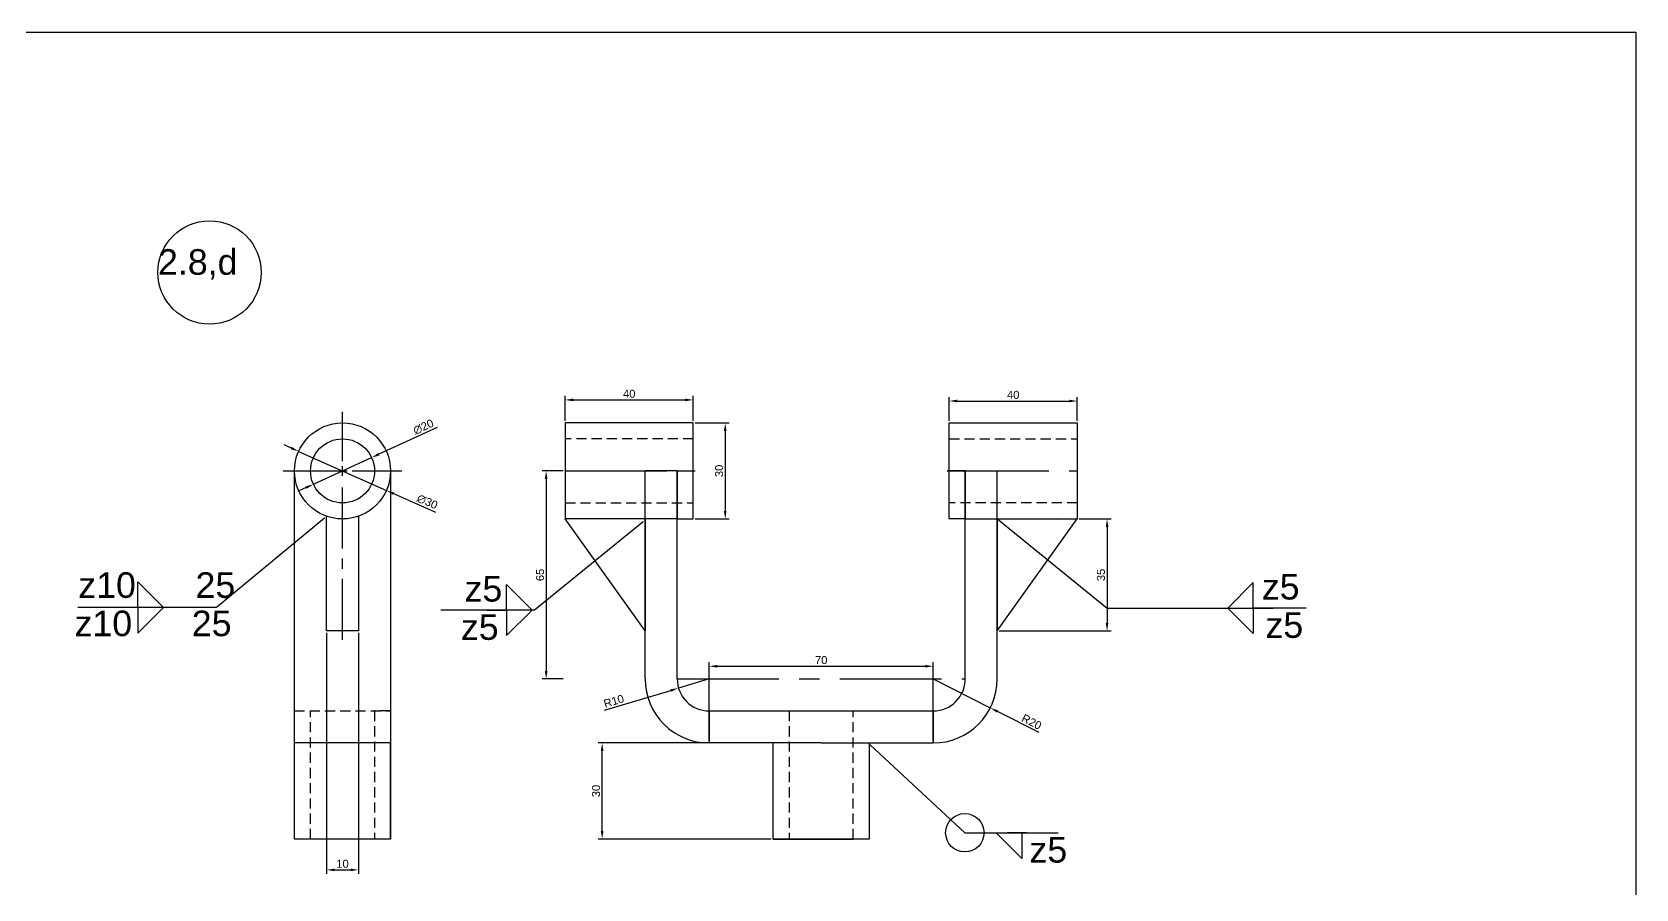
# Model space of a CAD drawing. Header units: millimetres. Extents: x 3067 to 6578, y 1382 to 1935.
# Drawn here: x 3568 to 4070, y 1667 to 1935 of the extents above; entities that cross this region are included whole.
import ezdxf
from ezdxf import colors
from ezdxf.entities.mleader import LeaderData, LeaderLine
from ezdxf.math import Vec2, Vec3

# ---------------------------------------------------------------- set-up
doc = ezdxf.new("R2010")
doc.units = ezdxf.units.MM
for name, pattern in [('CENTER', [50.8, 31.75, -6.35, 6.35, -6.35]), ('CENTER2', [28.575, 19.05, -3.175, 3.175, -3.175]), ('HIDDEN', [9.525, 6.35, -3.175])]:
    doc.linetypes.add(name, pattern=pattern)
doc.styles.get("Standard").update_dxf_attribs({"font": 'arial.ttf'})
doc.dimstyles.new('chella', dxfattribs={"dimtxt": 2.5, "dimasz": 2.5, "dimexe": 1.25, "dimexo": 0.625, "dimtad": 1, "dimdec": 0, "dimtxsty": 'Standard', "dimcen": 2.5, "dimclrd": 3, "dimclre": 3, "dimclrt": 4, "dimadec": 0, "dimazin": 0, "dimtfac": 1, "dimtdec": 0, "dimtmove": 0, "dimatfit": 3, "dimfxl": 1, "dimarcsym": 0})

# ---------------------------------------------------------------- blocks, each defined once
blk = doc.blocks.new('*D124')
at = {"color": 3, "lineweight": -2, "transparency": 16777216}
for p, q in [((3649.44, 1805.05), (3647.16, 1806.07)), ((3651.73, 1804.04), (3679.13, 1791.84)), ((3694.58, 1784.96), (3681.42, 1790.82))]:
    blk.add_line(p, q, dxfattribs=at)
at = {"color": 3, "transparency": 16777216}
for points in [[(3649.61, 1805.43), (3649.27, 1804.67), (3651.73, 1804.04)], [(3681.59, 1791.2), (3681.25, 1790.44), (3679.13, 1791.84)]]:
    blk.add_solid(points, dxfattribs=at)
at = {"layer": 'Defpoints', "color": 0, "transparency": 16777216}
for p in [(3651.73, 1804.04), (3679.13, 1791.84)]:
    blk.add_point(p, dxfattribs=at)
at = {"color": 4, "transparency": 16777216, "insert": (3691.94, 1788.3), "char_height": 2.5, "attachment_point": 5, "rotation": 336.0075}
blk.add_mtext('∅30', dxfattribs=at)
blk = doc.blocks.new('*D125')
at = {"color": 3, "lineweight": -2, "transparency": 16777216}
for p, q in [((3694.97, 1811.46), (3676.8, 1803.14)), ((3656.34, 1793.77), (3674.52, 1802.1)), ((3654.07, 1792.73), (3651.79, 1791.69))]:
    blk.add_line(p, q, dxfattribs=at)
at = {"color": 3, "transparency": 16777216}
for points in [[(3676.62, 1803.52), (3676.97, 1802.76), (3674.52, 1802.1)], [(3653.89, 1793.11), (3654.24, 1792.36), (3656.34, 1793.77)]]:
    blk.add_solid(points, dxfattribs=at)
at = {"layer": 'Defpoints', "color": 0, "transparency": 16777216}
for p in [(3674.52, 1802.1), (3656.34, 1793.77)]:
    blk.add_point(p, dxfattribs=at)
at = {"color": 4, "transparency": 16777216, "insert": (3690.72, 1811.68), "char_height": 2.5, "attachment_point": 5, "rotation": 24.6016}
blk.add_mtext('∅20', dxfattribs=at)
blk = doc.blocks.new('*D126')
at = {"color": 3, "lineweight": -2, "transparency": 16777216}
for p, q in [((3660.43, 1747.31), (3660.43, 1672.05)), ((3670.43, 1747.31), (3670.43, 1672.05)), ((3662.93, 1673.3), (3667.93, 1673.3))]:
    blk.add_line(p, q, dxfattribs=at)
at = {"color": 3, "transparency": 16777216}
for points in [[(3662.93, 1673.71), (3662.93, 1672.88), (3660.43, 1673.3)], [(3667.93, 1673.71), (3667.93, 1672.88), (3670.43, 1673.3)]]:
    blk.add_solid(points, dxfattribs=at)
at = {"layer": 'Defpoints', "color": 0, "transparency": 16777216}
for p in [(3660.43, 1747.94), (3670.43, 1747.94), (3670.43, 1673.3)]:
    blk.add_point(p, dxfattribs=at)
at = {"color": 4, "transparency": 16777216, "insert": (3665.43, 1675.2), "char_height": 2.5, "attachment_point": 5}
blk.add_mtext('10', dxfattribs=at)
blk = doc.blocks.new('*D127')
at = {"color": 3, "lineweight": -2, "transparency": 16777216}
for p, q in [((3735.02, 1813.56), (3735.02, 1821.37)), ((3737.52, 1820.12), (3772.52, 1820.12)), ((3775.02, 1813.56), (3775.02, 1821.37))]:
    blk.add_line(p, q, dxfattribs=at)
at = {"color": 3, "transparency": 16777216}
for points in [[(3737.52, 1820.54), (3737.52, 1819.7), (3735.02, 1820.12)], [(3772.52, 1820.54), (3772.52, 1819.7), (3775.02, 1820.12)]]:
    blk.add_solid(points, dxfattribs=at)
at = {"layer": 'Defpoints', "color": 0, "transparency": 16777216}
for p in [(3775.02, 1820.12), (3735.02, 1812.94), (3775.02, 1812.94)]:
    blk.add_point(p, dxfattribs=at)
at = {"color": 4, "transparency": 16777216, "insert": (3755.02, 1822.02), "char_height": 2.5, "attachment_point": 5}
blk.add_mtext('40', dxfattribs=at)
blk = doc.blocks.new('*D128')
at = {"color": 3, "lineweight": -2, "transparency": 16777216}
for p, q in [((3855.02, 1813.56), (3855.02, 1821.02)), ((3857.52, 1819.77), (3892.52, 1819.77)), ((3895.02, 1813.56), (3895.02, 1821.02))]:
    blk.add_line(p, q, dxfattribs=at)
at = {"color": 3, "transparency": 16777216}
for points in [[(3857.52, 1820.19), (3857.52, 1819.35), (3855.02, 1819.77)], [(3892.52, 1820.19), (3892.52, 1819.35), (3895.02, 1819.77)]]:
    blk.add_solid(points, dxfattribs=at)
at = {"layer": 'Defpoints', "color": 0, "transparency": 16777216}
for p in [(3895.02, 1819.77), (3855.02, 1812.94), (3895.02, 1812.94)]:
    blk.add_point(p, dxfattribs=at)
at = {"color": 4, "transparency": 16777216, "insert": (3875.02, 1821.67), "char_height": 2.5, "attachment_point": 5}
blk.add_mtext('40', dxfattribs=at)
blk = doc.blocks.new('*D129')
at = {"color": 3, "lineweight": -2, "transparency": 16777216}
for p, q in [((3775.64, 1812.94), (3786.28, 1812.94)), ((3785.03, 1810.44), (3785.03, 1785.44)), ((3775.64, 1782.94), (3786.28, 1782.94))]:
    blk.add_line(p, q, dxfattribs=at)
at = {"color": 3, "transparency": 16777216}
for points in [[(3784.61, 1810.44), (3785.44, 1810.44), (3785.03, 1812.94)], [(3784.61, 1785.44), (3785.44, 1785.44), (3785.03, 1782.94)]]:
    blk.add_solid(points, dxfattribs=at)
at = {"layer": 'Defpoints', "color": 0, "transparency": 16777216}
for p in [(3775.02, 1812.94), (3775.02, 1782.94), (3785.03, 1782.94)]:
    blk.add_point(p, dxfattribs=at)
at = {"color": 4, "transparency": 16777216, "insert": (3783.12, 1797.94), "char_height": 2.5, "attachment_point": 5, "rotation": 90}
blk.add_mtext('30', dxfattribs=at)
blk = doc.blocks.new('*D130')
at = {"color": 3, "lineweight": -2, "transparency": 16777216}
for p, q in [((3734.39, 1797.94), (3727.82, 1797.94)), ((3729.07, 1795.44), (3729.07, 1735.44)), ((3734.39, 1732.94), (3727.82, 1732.94))]:
    blk.add_line(p, q, dxfattribs=at)
at = {"color": 3, "transparency": 16777216}
for points in [[(3728.65, 1795.44), (3729.49, 1795.44), (3729.07, 1797.94)], [(3728.65, 1735.44), (3729.49, 1735.44), (3729.07, 1732.94)]]:
    blk.add_solid(points, dxfattribs=at)
at = {"layer": 'Defpoints', "color": 0, "transparency": 16777216}
for p in [(3735.02, 1797.94), (3729.07, 1732.94), (3735.02, 1732.94)]:
    blk.add_point(p, dxfattribs=at)
at = {"color": 4, "transparency": 16777216, "insert": (3727.17, 1765.44), "char_height": 2.5, "attachment_point": 5, "rotation": 90}
blk.add_mtext('65', dxfattribs=at)
blk = doc.blocks.new('*D131')
at = {"color": 3, "lineweight": -2, "transparency": 16777216}
for p, q in [((3799.39, 1712.94), (3745.32, 1712.94)), ((3746.57, 1685.44), (3746.57, 1710.44)), ((3799.39, 1682.94), (3745.32, 1682.94))]:
    blk.add_line(p, q, dxfattribs=at)
at = {"color": 3, "transparency": 16777216}
for points in [[(3746.15, 1710.44), (3746.99, 1710.44), (3746.57, 1712.94)], [(3746.15, 1685.44), (3746.99, 1685.44), (3746.57, 1682.94)]]:
    blk.add_solid(points, dxfattribs=at)
at = {"layer": 'Defpoints', "color": 0, "transparency": 16777216}
for p in [(3746.57, 1712.94), (3800.02, 1712.94), (3800.02, 1682.94)]:
    blk.add_point(p, dxfattribs=at)
at = {"color": 4, "transparency": 16777216, "insert": (3744.67, 1697.94), "char_height": 2.5, "attachment_point": 5, "rotation": 90}
blk.add_mtext('30', dxfattribs=at)
blk = doc.blocks.new('*D132')
at = {"color": 3, "lineweight": -2, "transparency": 16777216}
for p, q in [((3895.64, 1782.94), (3905.6, 1782.94)), ((3904.35, 1780.44), (3904.35, 1750.44)), ((3870.64, 1747.94), (3905.6, 1747.94))]:
    blk.add_line(p, q, dxfattribs=at)
at = {"color": 3, "transparency": 16777216}
for points in [[(3903.94, 1780.44), (3904.77, 1780.44), (3904.35, 1782.94)], [(3903.94, 1750.44), (3904.77, 1750.44), (3904.35, 1747.94)]]:
    blk.add_solid(points, dxfattribs=at)
at = {"layer": 'Defpoints', "color": 0, "transparency": 16777216}
for p in [(3895.02, 1782.94), (3870.02, 1747.94), (3904.35, 1747.94)]:
    blk.add_point(p, dxfattribs=at)
at = {"color": 4, "transparency": 16777216, "insert": (3902.45, 1765.44), "char_height": 2.5, "attachment_point": 5, "rotation": 90}
blk.add_mtext('35', dxfattribs=at)
blk = doc.blocks.new('*D133')
at = {"color": 3, "lineweight": -2, "transparency": 16777216}
for p, q in [((3780.02, 1713.56), (3780.02, 1738.17)), ((3782.52, 1736.92), (3847.52, 1736.92)), ((3850.02, 1713.56), (3850.02, 1738.17))]:
    blk.add_line(p, q, dxfattribs=at)
at = {"color": 3, "transparency": 16777216}
for points in [[(3782.52, 1737.34), (3782.52, 1736.5), (3780.02, 1736.92)], [(3847.52, 1737.34), (3847.52, 1736.5), (3850.02, 1736.92)]]:
    blk.add_solid(points, dxfattribs=at)
at = {"layer": 'Defpoints', "color": 0, "transparency": 16777216}
for p in [(3850.02, 1736.92), (3780.02, 1712.94), (3850.02, 1712.94)]:
    blk.add_point(p, dxfattribs=at)
at = {"color": 4, "transparency": 16777216, "insert": (3815.02, 1738.82), "char_height": 2.5, "attachment_point": 5}
blk.add_mtext('70', dxfattribs=at)
blk = doc.blocks.new('*D134')
at = {"color": 3, "lineweight": -2, "transparency": 16777216}
for p, q in [((3850.02, 1732.94), (3867.86, 1723.91)), ((3883.13, 1716.19), (3870.09, 1722.78))]:
    blk.add_line(p, q, dxfattribs=at)
at = {"color": 3, "transparency": 16777216}
blk.add_solid([(3870.28, 1723.16), (3869.91, 1722.41), (3867.86, 1723.91)], dxfattribs=at)
at = {"layer": 'Defpoints', "color": 0, "transparency": 16777216}
for p in [(3850.02, 1732.94), (3867.86, 1723.91)]:
    blk.add_point(p, dxfattribs=at)
at = {"color": 4, "transparency": 16777216, "insert": (3880.77, 1719.52), "char_height": 2.5, "attachment_point": 5, "rotation": 333.1757}
blk.add_mtext('R20', dxfattribs=at)
blk = doc.blocks.new('*D135')
at = {"color": 3, "lineweight": -2, "transparency": 16777216}
for p, q in [((3747.3, 1723.16), (3768.04, 1729.36)), ((3780.02, 1732.94), (3770.43, 1730.07))]:
    blk.add_line(p, q, dxfattribs=at)
at = {"color": 3, "transparency": 16777216}
blk.add_solid([(3767.92, 1729.76), (3768.16, 1728.96), (3770.43, 1730.07)], dxfattribs=at)
at = {"layer": 'Defpoints', "color": 0, "transparency": 16777216}
for p in [(3770.43, 1730.07), (3780.02, 1732.94)]:
    blk.add_point(p, dxfattribs=at)
at = {"color": 4, "transparency": 16777216, "insert": (3750.21, 1726.01), "char_height": 2.5, "attachment_point": 5, "rotation": 16.6425}
blk.add_mtext('R10', dxfattribs=at)
blk = doc.blocks.new('*U180')
at = {"color": 0, "linetype": 'CENTER2', "transparency": 16777216}
for p, q in [((0, 3), (0, 18.5)), ((-18.5, 0), (-3, 0)), ((3, 0), (18.5, 0)), ((0, -52.8), (0, -3))]:
    blk.add_line(p, q, dxfattribs=at)
at = {"color": 0, "linetype": 'Continuous', "transparency": 16777216}
for p, q in [((-1.5, 0), (1.5, 0)), ((0, -1.5), (0, 1.5))]:
    blk.add_line(p, q, dxfattribs=at)

msp = doc.modelspace()

# ---------------------------------------------------------------- linework, layer by layer
at = {"color": 4, "ltscale": 0.5}
for p, q in [((3775.02, 1812.94), (3735.02, 1812.94)), ((3735.02, 1812.94), (3735.02, 1782.94)), ((3775.02, 1782.94), (3775.02, 1812.94)), ((3855.02, 1782.94), (3855.02, 1812.94)), ((3855.02, 1812.94), (3895.02, 1812.94)), ((3895.02, 1812.94), (3895.02, 1782.94)), ((3735.02, 1807.94), (3735.02, 1787.94)), ((3775.02, 1797.94), (3775.02, 1807.94)), ((3855.02, 1797.94), (3855.02, 1807.94)), ((3895.02, 1807.94), (3895.02, 1787.94)), ((3760.02, 1732.94), (3760.02, 1797.94)), ((3770.02, 1797.94), (3760.02, 1797.94)), ((3770.02, 1732.94), (3770.02, 1797.94)), ((3770.02, 1797.94), (3770.02, 1782.94)), ((3770.02, 1797.94), (3775.62, 1797.94)), ((3860.02, 1797.94), (3854.41, 1797.94)), ((3860.02, 1732.94), (3860.02, 1797.94)), ((3860.02, 1797.94), (3860.02, 1782.94)), ((3860.02, 1797.94), (3870.02, 1797.94)), ((3870.02, 1732.94), (3870.02, 1797.94)), ((3770.02, 1782.94), (3735.02, 1782.94)), ((3760.02, 1747.94), (3735.02, 1782.94)), ((3760.02, 1782.94), (3760.02, 1747.94)), ((3770.02, 1782.94), (3775.02, 1782.94)), ((3860.02, 1782.94), (3855.02, 1782.94)), ((3860.02, 1782.94), (3895.02, 1782.94)), ((3870.02, 1782.94), (3870.02, 1747.94)), ((3870.02, 1747.94), (3895.02, 1782.94)), ((3889.6, 1782.74), (3888.57, 1783.01)), ((3601.52, 1755.25), (3601.52, 1763.25)), ((3601.52, 1763.25), (3609.52, 1755.25)), ((3716.67, 1754.48), (3716.67, 1762.48)), ((3716.67, 1762.48), (3724.67, 1754.48)), ((3950.06, 1763.11), (3942.06, 1755.11)), ((3950.06, 1755.11), (3950.06, 1763.11)), ((3950.06, 1755.11), (3950.06, 1763.11)), ((3601.52, 1755.25), (3601.52, 1747.25)), ((3601.52, 1747.25), (3609.52, 1755.25)), ((3724.67, 1754.48), (3710.67, 1754.48)), ((3710.67, 1754.48), (3716.67, 1754.48)), ((3716.67, 1754.48), (3716.67, 1746.48)), ((3716.67, 1746.48), (3724.67, 1754.48)), ((3950.06, 1747.11), (3942.06, 1755.11)), ((3942.21, 1755.11), (3956.21, 1755.11)), ((3950.06, 1755.11), (3950.06, 1747.11)), ((3950.06, 1755.11), (3950.06, 1747.11)), ((3966.62, 1755.11), (3950.21, 1755.11)), ((3780.02, 1722.94), (3850.02, 1722.94)), ((3815.02, 1712.94), (3780.02, 1712.94)), ((3800.02, 1682.94), (3800.02, 1712.94)), ((3815.02, 1712.94), (3850.02, 1712.94)), ((3830.02, 1712.94), (3830.02, 1682.94)), ((3865.13, 1684.89), (3879.13, 1684.89)), ((3877.69, 1676.89), (3869.69, 1684.89)), ((3879.13, 1684.89), (3873.13, 1684.89)), ((3877.69, 1684.89), (3877.69, 1676.89)), ((3877.69, 1684.89), (3877.69, 1676.89)), ((3830.02, 1682.94), (3800.02, 1682.94)), ((3805.02, 1682.94), (3825.02, 1682.94))]:
    msp.add_line(p, q, dxfattribs=at)
at = {"color": 3, "linetype": 'HIDDEN', "ltscale": 0.5}
for p, q in [((3775.02, 1807.94), (3735.02, 1807.94)), ((3855.02, 1807.94), (3895.02, 1807.94)), ((3735.02, 1787.94), (3775.02, 1787.94)), ((3895.02, 1787.94), (3855.02, 1787.94)), ((3650.43, 1722.94), (3680.43, 1722.94)), ((3655.43, 1682.94), (3655.43, 1722.94)), ((3680.43, 1722.94), (3675.43, 1722.94)), ((3675.43, 1722.94), (3675.43, 1682.94)), ((3805.02, 1722.94), (3805.02, 1682.94)), ((3825.02, 1682.94), (3825.02, 1722.94))]:
    msp.add_line(p, q, dxfattribs=at)
at = {"color": 1, "linetype": 'CENTER', "ltscale": 0.5}
msp.add_line((3649.6, 1797.94), (3681.29, 1797.94), dxfattribs=at)
at = {"color": 4, "linetype": 'ByBlock', "ltscale": 0.5}
for p, q in [((3650.43, 1682.94), (3650.43, 1797.94)), ((3680.43, 1797.94), (3680.43, 1732.94)), ((3660.43, 1747.94), (3660.47, 1783.78)), ((3670.4, 1783.78), (3670.43, 1747.94)), ((3670.43, 1747.94), (3660.43, 1747.94)), ((3680.43, 1732.94), (3680.43, 1712.94)), ((3650.43, 1712.94), (3650.43, 1722.94)), ((3680.43, 1712.94), (3650.43, 1712.94)), ((3680.43, 1712.94), (3680.43, 1682.94)), ((3680.43, 1682.94), (3680.43, 1712.94)), ((3680.43, 1682.94), (3650.43, 1682.94)), ((3675.43, 1682.94), (3655.43, 1682.94)), ((3800.02, 1682.94), (3815.02, 1682.94))]:
    msp.add_line(p, q, dxfattribs=at)
at = {"color": 1, "linetype": 'CENTER'}
for p, q in [((3735.02, 1797.94), (3775.02, 1797.94)), ((3854.41, 1797.94), (3895.02, 1797.94)), ((3770.02, 1732.94), (3860.02, 1732.94)), ((3780.02, 1722.94), (3780.02, 1712.94)), ((3850.02, 1722.94), (3850.02, 1712.94))]:
    msp.add_line(p, q, dxfattribs=at)
at = {"color": 6}
msp.add_lwpolyline([(4069.62, 1382.17), (3067.22, 1382.17), (3067.22, 1935.03), (4069.62, 1935.03)], close=True, dxfattribs=at)
at = {"color": 4, "lineweight": 25}
msp.add_circle((3623.89, 1859.93), 16.14, dxfattribs=at)
at = {"color": 4, "linetype": 'ByBlock', "ltscale": 0.5}
for centre, radius in [((3665.43, 1797.94), 15), ((3665.43, 1797.94), 10), ((3859.91, 1684.89), 6)]:
    msp.add_circle(centre, radius, dxfattribs=at)
at = {"color": 4, "ltscale": 0.5}
for centre, radius, start, end in [((3780.02, 1732.94), 20, 180, 270), ((3780.02, 1732.94), 10, 180, 270), ((3850.02, 1732.94), 10, 270, 0), ((3850.02, 1732.94), 20, 270, 0)]:
    msp.add_arc(centre, radius, start, end, dxfattribs=at)
for points in [[(3657.16, 1782.95), (3659.36, 1780.91), (3660.25, 1783.54), (3657.16, 1782.95)], [(3756.77, 1781.81), (3758.97, 1779.77), (3759.86, 1782.4), (3756.77, 1781.81)], [(3873.05, 1782.44), (3870.85, 1780.4), (3869.96, 1783.03), (3873.05, 1782.44)], [(3833.03, 1712.22), (3830.83, 1710.18), (3829.94, 1712.81), (3833.03, 1712.22)]]:
    msp.add_solid(points, dxfattribs=at)

# ---------------------------------------------------------------- block references
at = {"color": 1, "linetype": 'CENTER2'}
msp.add_blockref('*U180', (3665.43, 1797.94), dxfattribs=at)

# ---------------------------------------------------------------- texts
at = {"color": 4, "linetype": 'ByBlock', "ltscale": 0.2}
msp.add_text('2.8,d', height=8, dxfattribs=at).set_placement((3607.77, 1859.21))
at = {"color": 4, "ltscale": 0.5}
for s, p in [('z10      25', (3582.85, 1758.27)), ('z5', (3703.56, 1757.12)), ('z5', (3952.71, 1757.76)), ('z10      25', (3581.68, 1746.31)), ('z', (3581.71, 1746.31)), ('z5', (3702.42, 1745.16)), ('z5', (3953.85, 1745.79)), ('z5', (3880.09, 1675.57))]:
    msp.add_text(s, height=8, dxfattribs=at).set_placement(p)

# ---------------------------------------------------------------- dimensions: what is measured, and where the dimension line sits
at = {"color": 4}
for base, p1, p2, picture, middle in [((3775.02, 1820.12), (3735.02, 1812.94), (3775.02, 1812.94), '*D127', (3755.02, 1822.02)), ((3895.02, 1819.77), (3855.02, 1812.94), (3895.02, 1812.94), '*D128', (3875.02, 1821.67)), ((3670.43, 1673.3), (3660.43, 1747.94), (3670.43, 1747.94), '*D126', (3665.43, 1675.2)), ((3850.02, 1736.92), (3780.02, 1712.94), (3850.02, 1712.94), '*D133', (3815.02, 1738.82))]:
    dim = msp.add_linear_dim(base=base, p1=p1, p2=p2, dimstyle='chella', dxfattribs=at)
    dim.commit()
    dim.dimension.update_dxf_attribs({"geometry": picture, "text_midpoint": middle})
for p1, p2, picture, middle in [((3656.34, 1793.77), (3674.52, 1802.1), '*D125', (3691.54, 1809.89)), ((3651.73, 1804.04), (3679.13, 1791.84), '*D124', (3691.13, 1786.5))]:
    dim = msp.add_diameter_dim_2p(p1=p1, p2=p2, dimstyle='chella', dxfattribs=at)
    dim.commit()
    dim.dimension.update_dxf_attribs({"geometry": picture, "text_midpoint": middle, "dimtype": 163})
for base, p1, p2, picture, middle in [((3785.03, 1782.94), (3775.02, 1812.94), (3775.02, 1782.94), '*D129', (3783.12, 1797.94)), ((3729.07, 1732.94), (3735.02, 1797.94), (3735.02, 1732.94), '*D130', (3727.17, 1765.44)), ((3904.35, 1747.94), (3895.02, 1782.94), (3870.02, 1747.94), '*D132', (3902.45, 1765.44)), ((3746.57, 1712.94), (3800.02, 1682.94), (3800.02, 1712.94), '*D131', (3744.67, 1697.94))]:
    dim = msp.add_linear_dim(base=base, p1=p1, p2=p2, angle=90, dimstyle='chella', dxfattribs=at)
    dim.commit()
    dim.dimension.update_dxf_attribs({"geometry": picture, "text_midpoint": middle})
for center, mpoint, picture, middle in [((3780.02, 1732.94), (3770.43, 1730.07), '*D135', (3750.75, 1724.19)), ((3850.02, 1732.94), (3867.86, 1723.91), '*D134', (3879.91, 1717.82))]:
    dim = msp.add_radius_dim(center=center, mpoint=mpoint, dimstyle='chella', dxfattribs=at)
    dim.commit()
    dim.dimension.update_dxf_attribs({"geometry": picture, "text_midpoint": middle, "dimtype": 164})

# ---------------------------------------------------------------- leaders
at = {"color": 4, "ltscale": 0.5}
ml = msp.add_multileader_mtext('Standard', dxfattribs=at)
ml.set_content('', color=4)
ml.set_leader_properties()
ml.build(insert=Vec2(0, 0))
ml.multileader.update_dxf_attribs({"text_right_attachment_type": 6, "dogleg_length": 0.36, "arrow_head_size": 0.36})
ctx = ml.context
ctx.base_point, ctx.char_height, ctx.arrow_head_size, ctx.landing_gap_size, ctx.plane_origin = Vec3(3582.49, 1755.45), 0.36, 0.36, 0.18, Vec3(3632.84, 1747.79)
ctx.right_attachment, ctx.text_align_type = 6, 2
notes = []
notes.append((ctx, [(0, (1, 1, 0), (3626.04, 1755.27), (-1, 0), 43.19, [(0, [(3660.09, 1783.39)], 0, [])])]))
ctx.mtext.insert, ctx.mtext.rotation, ctx.mtext.alignment, ctx.mtext.flow_direction = Vec3(3582.67, 1755.63), 6.283185, 3, 5
ml = msp.add_multileader_mtext('Standard', dxfattribs=at)
ml.set_content('', color=4)
ml.set_leader_properties()
ml.build(insert=Vec2(0, 0))
ml.multileader.update_dxf_attribs({"text_right_attachment_type": 6, "dogleg_length": 0.36, "arrow_head_size": 0.36})
ctx = ml.context
ctx.base_point, ctx.char_height, ctx.arrow_head_size, ctx.landing_gap_size, ctx.plane_origin = Vec3(3695.96, 1754.66), 0.36, 0.36, 0.18, Vec3(3732.45, 1746.64)
ctx.right_attachment, ctx.text_align_type = 6, 2
notes.append((ctx, [(0, (1, 1, 0), (3725.47, 1754.48), (-1, 0), 29.15, [(0, [(3759.7, 1782.25)], 0, [])])]))
ctx.mtext.insert, ctx.mtext.rotation, ctx.mtext.alignment, ctx.mtext.flow_direction = Vec3(3696.14, 1754.84), 6.283185, 3, 5
ml = msp.add_multileader_mtext('Standard', dxfattribs=at)
ml.set_content('', color=4)
ml.set_leader_properties()
ml.build(insert=Vec2(0, 0))
ml.multileader.update_dxf_attribs({"text_right_attachment_type": 6, "dogleg_length": 0.36, "arrow_head_size": 0.36})
ctx = ml.context
ctx.base_point, ctx.char_height, ctx.arrow_head_size, ctx.landing_gap_size, ctx.plane_origin = Vec3(3952.71, 1755.11), 0.36, 0.36, 0.18, Vec3(3897.37, 1747.27)
ctx.right_attachment = 6
notes.append((ctx, [(0, (1, 1, 0), (3904.35, 1755.11), (1, 0), 48.36, [(0, [(3870.12, 1782.88)], 0, [])])]))
ctx.mtext.insert, ctx.mtext.flow_direction = Vec3(3952.89, 1755.29), 5
ml = msp.add_multileader_mtext('Standard', dxfattribs=at)
ml.set_content('', color=4)
ml.set_leader_properties()
ml.build(insert=Vec2(0, 0))
ml.multileader.update_dxf_attribs({"text_right_attachment_type": 6, "dogleg_length": 0.36, "arrow_head_size": 0.36})
ctx = ml.context
ctx.base_point, ctx.char_height, ctx.arrow_head_size, ctx.landing_gap_size, ctx.plane_origin = Vec3(3889.06, 1684.89), 0.36, 0.36, 0.18, Vec3(3857.35, 1677.05)
ctx.right_attachment = 6
notes.append((ctx, [(0, (1, 1, 0), (3859.91, 1684.89), (1, 0), 29.15, [(0, [(3830.09, 1712.65)], 0, [])])]))
ctx.mtext.insert, ctx.mtext.flow_direction = Vec3(3889.24, 1685.07), 5
for ctx, leaders in notes:
    for number, flags, end, landing, length, lines in leaders:
        leader = LeaderData()
        leader.index, (leader.has_last_leader_line, leader.has_dogleg_vector, leader.attachment_direction) = number, flags
        leader.last_leader_point, leader.dogleg_vector, leader.dogleg_length = Vec3(end), Vec3(landing), length
        for number, points, colour, breaks in lines:
            line = LeaderLine()
            line.index, line.vertices, line.color, line.breaks = number, Vec3.list(points), colors.encode_raw_color(colour), breaks
            leader.lines.append(line)
        ctx.leaders.append(leader)

doc.saveas('drawing.dxf')
